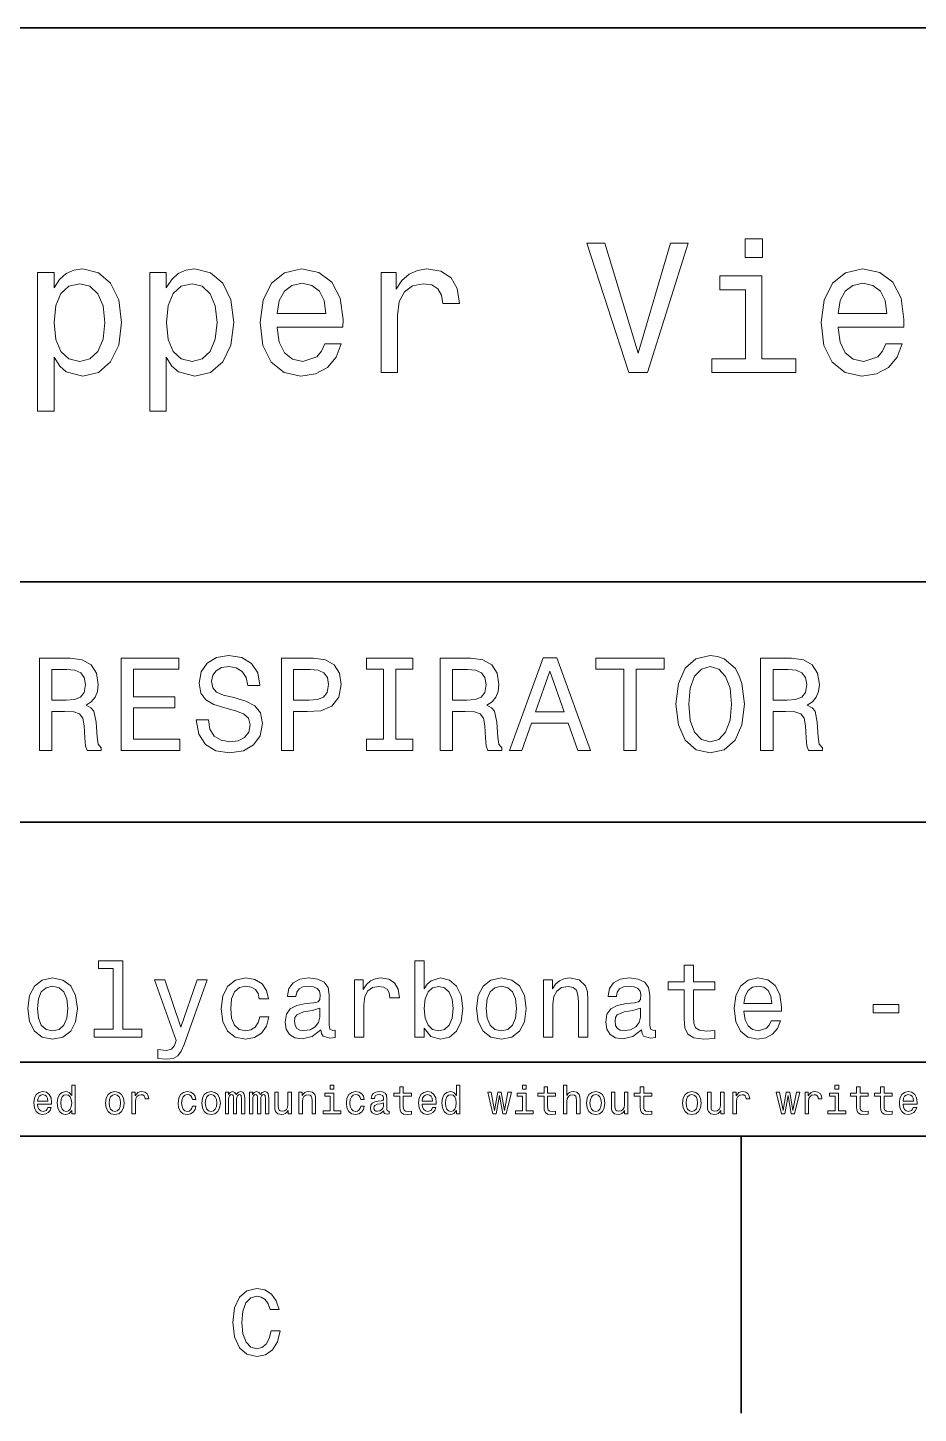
# Model space of a CAD drawing. Extents: x 0 to 841, y 0 to 594.
# Drawn here: x 696.9 to 745.1, y 5 to 80 of the extents above; entities that cross this region are included whole.
import ezdxf

# ---------------------------------------------------------------- set-up
doc = ezdxf.new("R2010")
doc.units = 0

msp = doc.modelspace()

# ---------------------------------------------------------------- linework, layer by layer
at = {"color": 7, "lineweight": 35}
for p, q in [((631, 80), (821, 80)), ((631, 50), (796, 50)), ((631, 37), (796, 37)), ((631, 24), (796, 24)), ((20, 20), (821, 20)), ((631, 20), (821, 20))]:
    msp.add_line(p, q, dxfattribs=at)
at = {"color": 7, "lineweight": 35, "ltscale": 0.375}
msp.add_line((735.5, 20), (735.5, 5), dxfattribs=at)
at = {"color": 7, "lineweight": 13}
for points in [[(731.682983, 68.343658), (729.927979, 62.382565), (728.122498, 68.343658), (727.164246, 68.343658), (729.423645, 61.333572), (730.432251, 61.333572), (732.641235, 68.343658)], [(736.65564, 68.575645), (735.71759, 68.575645), (735.71759, 67.567001), (736.65564, 67.567001)], [(698.317017, 65.912827), (698.317017, 66.75), (697.429382, 66.75), (697.429382, 59.235588), (698.317017, 59.235588), (698.317017, 62.160664), (698.6297, 61.6866), (698.982727, 61.373917), (699.8703, 61.14193), (700.71759, 61.333572), (701.383301, 61.908501), (701.817017, 62.81628), (701.978394, 64.046829), (701.817017, 65.267288), (701.383301, 66.175072), (700.71759, 66.739914), (699.8703, 66.941643), (699.386169, 66.881126), (698.972595, 66.689484), (698.619629, 66.366714)], [(704.389038, 65.912827), (704.389038, 66.75), (703.501465, 66.75), (703.501465, 59.235588), (704.389038, 59.235588), (704.389038, 62.160664), (704.701721, 61.6866), (705.054749, 61.373917), (705.942383, 61.14193), (706.789612, 61.333572), (707.455322, 61.908501), (707.889038, 62.81628), (708.050415, 64.046829), (707.889038, 65.267288), (707.455322, 66.175072), (706.789612, 66.739914), (705.942383, 66.941643), (705.458191, 66.881126), (705.044678, 66.689484), (704.69165, 66.366714)], [(710.400574, 63.78458), (713.950989, 63.78458), (713.961121, 64.198128), (713.799683, 65.35807), (713.355896, 66.225502), (712.649841, 66.75), (711.711792, 66.941643), (710.793945, 66.739914), (710.087891, 66.175072), (709.634033, 65.257202), (709.472595, 64.046829), (709.623901, 62.806194), (710.07782, 61.898415), (710.773804, 61.333572), (711.68158, 61.14193), (712.468323, 61.273052), (713.113831, 61.615993), (713.587891, 62.160664), (713.860229, 62.886887), (712.982727, 62.886887), (712.801147, 62.483429), (712.538879, 62.180836), (711.79248, 61.938759), (711.21759, 62.049709), (710.783875, 62.402737), (710.501465, 62.977665), (710.400574, 63.754322)], [(716.028809, 61.333572), (716.916443, 61.333572), (716.916443, 64.430115), (717.007202, 65.176514), (717.279541, 65.71109), (717.723328, 66.033859), (718.31842, 66.144814), (718.762268, 66.074203), (719.095093, 65.872475), (719.296814, 65.529541), (719.367432, 65.065559), (720.265137, 65.065559), (720.144104, 65.882561), (719.811218, 66.467575), (719.25647, 66.820602), (718.5, 66.941643), (717.985596, 66.860947), (717.541809, 66.659218), (717.148438, 66.316284), (716.835754, 65.852303), (716.835754, 66.75), (716.028809, 66.75)], [(740.760803, 63.78458), (744.311218, 63.78458), (744.32135, 64.198128), (744.159973, 65.35807), (743.716125, 66.225502), (743.010071, 66.75), (742.072021, 66.941643), (741.154175, 66.739914), (740.44812, 66.175072), (739.994263, 65.257202), (739.832886, 64.046829), (739.984131, 62.806194), (740.438049, 61.898415), (741.134033, 61.333572), (742.041809, 61.14193), (742.828552, 61.273052), (743.47406, 61.615993), (743.94812, 62.160664), (744.220459, 62.886887), (743.342957, 62.886887), (743.161377, 62.483429), (742.89917, 62.180836), (742.15271, 61.938759), (741.57782, 62.049709), (741.144104, 62.402737), (740.861694, 62.977665), (740.760803, 63.754322)], [(699.718994, 61.938759), (699.123901, 62.069885), (698.690186, 62.473343), (698.417847, 63.12896), (698.327087, 64.046829), (698.417847, 64.954613), (698.690186, 65.610229), (699.123901, 66.003601), (699.718994, 66.144814), (700.263672, 66.003601), (700.697388, 65.600143), (700.969727, 64.944527), (701.070618, 64.046829), (700.969727, 63.13905), (700.697388, 62.473343), (700.263672, 62.069885)], [(705.791077, 61.938759), (705.195984, 62.069885), (704.762268, 62.473343), (704.489929, 63.12896), (704.399109, 64.046829), (704.489929, 64.954613), (704.762268, 65.610229), (705.195984, 66.003601), (705.791077, 66.144814), (706.335754, 66.003601), (706.76947, 65.600143), (707.041809, 64.944527), (707.142639, 64.046829), (707.041809, 63.13905), (706.76947, 62.473343), (706.335754, 62.069885)], [(710.400574, 64.530975), (710.511536, 65.226944), (710.783875, 65.741356), (711.197388, 66.054031), (711.742065, 66.164986), (712.276672, 66.054031), (712.690186, 65.741356), (712.942383, 65.226944), (713.033142, 64.530975)], [(736.625366, 62.079971), (736.625366, 66.568443), (734.345825, 66.568443), (734.345825, 65.811958), (735.737732, 65.811958), (735.737732, 62.079971), (733.92218, 62.079971), (733.92218, 61.333572), (738.461121, 61.333572), (738.461121, 62.079971)], [(740.760803, 64.530975), (740.871765, 65.226944), (741.144104, 65.741356), (741.557617, 66.054031), (742.102295, 66.164986), (742.636902, 66.054031), (743.050415, 65.741356), (743.302612, 65.226944), (743.393372, 64.530975)], [(697.527344, 40.881123), (698.197388, 40.881123), (698.197388, 42.992073), (698.881836, 42.992073), (699.386169, 42.970459), (699.703125, 42.869595), (699.876038, 42.631844), (699.94812, 42.206772), (699.984131, 41.558357), (700.027344, 41.133286), (700.113831, 40.881123), (700.8703, 40.881123), (700.8703, 41.018009), (700.70459, 41.219738), (700.646973, 41.594379), (700.596497, 42.401295), (700.47406, 42.999279), (700.30835, 43.1866), (700.04895, 43.323486), (700.337158, 43.503601), (700.538879, 43.755764), (700.668579, 44.072765), (700.711792, 44.454609), (700.610901, 45.059795), (700.322754, 45.513687), (699.847229, 45.787464), (699.198853, 45.881123), (697.527344, 45.881123)], [(701.958191, 40.881123), (705.128235, 40.881123), (705.128235, 41.486309), (702.621033, 41.486309), (702.621033, 43.179394), (704.854431, 43.179394), (704.854431, 43.777374), (702.621033, 43.777374), (702.621033, 45.275936), (705.070557, 45.275936), (705.070557, 45.881123), (701.958191, 45.881123)], [(706.669983, 42.530979), (706.014404, 42.530979), (706.158447, 41.767288), (706.518677, 41.20533), (707.073486, 40.866714), (707.822754, 40.744236), (708.564819, 40.859509), (709.119568, 41.17651), (709.472595, 41.67363), (709.602295, 42.32925), (709.494202, 42.920029), (709.191589, 43.301872), (708.701721, 43.554031), (708.046082, 43.741352), (707.484131, 43.878242), (707.116699, 44.036743), (706.907776, 44.267288), (706.842896, 44.627522), (706.907776, 44.951729), (707.095093, 45.196686), (707.38324, 45.362389), (707.779541, 45.420029), (708.182983, 45.34798), (708.5, 45.153458), (708.708923, 44.82925), (708.809753, 44.389767), (709.465393, 44.389767), (709.465393, 44.404179), (709.350098, 45.081409), (709.011475, 45.585732), (708.478333, 45.902737), (707.757874, 46.010807), (707.109497, 45.902737), (706.605164, 45.600143), (706.280945, 45.131844), (706.16571, 44.526657), (706.259338, 43.986309), (706.533142, 43.618874), (706.965393, 43.373917), (707.556152, 43.1866), (708.139771, 43.020893), (708.579224, 42.862389), (708.845825, 42.631844), (708.939453, 42.257202), (708.853027, 41.875359), (708.629639, 41.587173), (708.291016, 41.407059), (707.851563, 41.349422), (707.361633, 41.428673), (706.987, 41.659222), (706.749268, 42.033859)], [(710.625366, 40.881123), (711.288147, 40.881123), (711.288147, 42.992073), (712.02301, 42.992073), (712.765076, 43.028095), (713.355896, 43.280258), (713.737732, 43.770172), (713.867432, 44.440201), (713.766541, 45.059795), (713.478333, 45.513687), (713.002869, 45.787464), (712.354431, 45.881123), (710.625366, 45.881123)], [(716.151245, 41.486309), (715.229065, 41.486309), (715.229065, 40.881123), (717.736267, 40.881123), (717.736267, 41.486309), (716.814087, 41.486309), (716.814087, 45.275936), (717.736267, 45.275936), (717.736267, 45.881123), (715.229065, 45.881123), (715.229065, 45.275936), (716.151245, 45.275936)], [(719.213257, 40.881123), (719.88324, 40.881123), (719.88324, 42.992073), (720.567688, 42.992073), (721.072021, 42.970459), (721.389038, 42.869595), (721.561951, 42.631844), (721.633972, 42.206772), (721.669983, 41.558357), (721.713257, 41.133286), (721.799683, 40.881123), (722.556152, 40.881123), (722.556152, 41.018009), (722.390442, 41.219738), (722.332825, 41.594379), (722.28241, 42.401295), (722.159912, 42.999279), (721.994202, 43.1866), (721.734863, 43.323486), (722.02301, 43.503601), (722.224731, 43.755764), (722.354431, 44.072765), (722.397644, 44.454609), (722.296814, 45.059795), (722.008606, 45.513687), (721.533142, 45.787464), (720.884705, 45.881123), (719.213257, 45.881123)], [(722.966858, 40.881123), (723.629639, 40.881123), (724.155579, 42.350864), (726.151245, 42.350864), (726.677185, 40.881123), (727.354431, 40.881123), (725.524475, 45.888329), (724.789612, 45.888329)], [(729.162781, 40.881123), (729.825623, 40.881123), (729.825623, 45.275936), (731.338623, 45.275936), (731.338623, 45.881123), (727.642639, 45.881123), (727.642639, 45.275936), (729.162781, 45.275936)], [(731.979797, 43.381123), (732.109497, 42.257202), (732.484131, 41.428673), (733.067688, 40.917145), (733.83136, 40.744236), (734.587891, 40.917145), (735.17865, 41.428673), (735.546082, 42.257202), (735.682983, 43.381123), (735.546082, 44.497837), (735.387573, 44.951729), (735.17865, 45.326366), (734.587891, 45.837894), (734.227661, 45.967579), (733.83136, 46.018009), (733.060486, 45.837894), (732.476929, 45.333572), (732.109497, 44.505043)], [(736.561951, 40.881123), (737.231934, 40.881123), (737.231934, 42.992073), (737.916382, 42.992073), (738.420715, 42.970459), (738.737732, 42.869595), (738.910645, 42.631844), (738.982666, 42.206772), (739.018677, 41.558357), (739.061951, 41.133286), (739.148376, 40.881123), (739.904907, 40.881123), (739.904907, 41.018009), (739.739197, 41.219738), (739.681519, 41.594379), (739.631104, 42.401295), (739.508606, 42.999279), (739.342896, 43.1866), (739.083557, 43.323486), (739.371704, 43.503601), (739.573486, 43.755764), (739.703125, 44.072765), (739.746399, 44.454609), (739.645508, 45.059795), (739.3573, 45.513687), (738.881836, 45.787464), (738.233398, 45.881123), (736.561951, 45.881123)], [(699.011475, 45.26873), (699.450989, 45.225502), (699.760803, 45.088615), (699.955322, 44.836452), (700.020142, 44.440201), (699.94812, 44.022331), (699.753601, 43.770172), (699.42218, 43.640488), (698.968262, 43.604465), (698.197388, 43.604465), (698.197388, 45.26873)], [(712.174316, 45.26873), (712.606628, 45.225502), (712.923584, 45.088615), (713.110901, 44.836452), (713.175781, 44.440201), (713.103699, 44.022331), (712.90918, 43.770172), (712.577759, 43.640488), (712.123901, 43.604465), (711.288147, 43.604465), (711.288147, 45.26873)], [(720.697388, 45.26873), (721.136841, 45.225502), (721.446655, 45.088615), (721.641174, 44.836452), (721.706055, 44.440201), (721.633972, 44.022331), (721.439453, 43.770172), (721.108032, 43.640488), (720.654175, 43.604465), (719.88324, 43.604465), (719.88324, 45.26873)], [(724.386169, 42.963257), (725.157043, 45.167866), (725.927917, 42.963257)], [(732.671448, 43.381123), (732.750671, 44.25288), (732.988464, 44.894089), (733.355896, 45.283138), (733.83136, 45.420029), (734.299683, 45.283138), (734.667114, 44.886887), (734.904846, 44.245674), (734.991333, 43.381123), (734.904846, 42.509365), (734.667114, 41.868153), (734.299683, 41.479107), (733.83136, 41.349422), (733.355896, 41.479107), (732.988464, 41.868153), (732.750671, 42.502159)], [(738.046082, 45.26873), (738.485596, 45.225502), (738.795349, 45.088615), (738.989868, 44.836452), (739.054749, 44.440201), (738.982666, 44.022331), (738.788147, 43.770172), (738.456726, 43.640488), (738.002869, 43.604465), (737.231934, 43.604465), (737.231934, 45.26873)], [(701.527405, 29.072046), (701.527405, 25.786745), (700.484131, 25.786745), (700.484131, 25.360231), (703.072083, 25.360231), (703.072083, 25.786745), (702.034607, 25.786745), (702.034607, 29.49856), (700.731995, 29.49856), (700.731995, 29.072046)], [(718.345825, 25.838617), (718.720459, 25.394814), (719.233459, 25.250721), (719.71759, 25.360231), (720.10376, 25.688761), (720.345825, 26.213257), (720.438049, 26.910664), (720.345825, 27.60807), (720.098022, 28.126802), (719.71759, 28.449568), (719.233459, 28.564842), (718.726257, 28.414986), (718.518738, 28.230549), (718.345825, 27.98271), (718.345825, 29.49856), (717.838623, 29.49856), (717.838623, 25.360231), (718.345825, 25.360231)], [(732.426514, 27.91931), (732.426514, 26.368877), (732.461121, 25.867435), (732.622498, 25.521614), (732.945251, 25.319885), (733.492798, 25.250721), (734.092224, 25.279539), (734.092224, 25.717581), (733.654175, 25.682999), (733.25647, 25.729107), (733.043213, 25.873199), (732.95105, 26.115274), (732.933716, 26.455332), (732.933716, 27.91931), (734.092224, 27.91931), (734.092224, 28.351585), (732.933716, 28.351585), (732.933716, 29.256485), (732.426514, 29.256485), (732.426514, 28.351585), (731.550415, 28.351585), (731.550415, 27.91931)], [(696.89917, 26.9049), (696.991394, 26.201731), (697.25647, 25.682999), (697.677246, 25.360231), (698.242065, 25.250721), (698.801147, 25.360231), (699.221924, 25.677235), (699.487061, 26.195967), (699.585022, 26.9049), (699.487061, 27.60807), (699.221924, 28.132565), (698.801147, 28.449568), (698.242065, 28.564842), (697.677246, 28.449568), (697.25647, 28.126802), (696.991394, 27.60807)], [(709.429382, 27.429396), (709.930847, 27.429396), (709.827087, 27.890491), (709.579285, 28.253603), (709.193115, 28.478386), (708.69165, 28.564842), (708.138367, 28.449568), (707.71759, 28.126802), (707.452454, 27.602306), (707.360229, 26.899136), (707.446716, 26.201731), (707.706055, 25.682999), (708.115295, 25.360231), (708.674377, 25.250721), (709.170044, 25.337177), (709.556213, 25.579252), (709.82135, 25.959656), (709.936584, 26.46686), (709.452454, 26.46686), (709.366028, 26.144093), (709.204651, 25.902018), (708.97406, 25.752163), (708.69165, 25.706053), (708.340088, 25.780981), (708.086487, 26.011528), (707.930847, 26.386168), (707.878967, 26.916428), (707.930847, 27.43516), (708.092224, 27.809799), (708.351624, 28.040346), (708.69165, 28.121038), (708.991394, 28.069164), (709.216125, 27.9366), (709.366028, 27.717581)], [(712.766602, 25.763689), (712.766602, 25.746399), (712.79541, 25.550432), (712.881836, 25.412104), (713.244995, 25.302595), (713.527405, 25.348703), (713.527405, 25.740635), (713.406372, 25.723343), (713.244995, 25.798271), (713.216125, 26.02882), (713.216125, 27.631124), (713.146973, 28.040346), (712.945251, 28.328531), (712.593689, 28.501442), (712.098022, 28.564842), (711.613831, 28.495678), (711.25647, 28.299713), (711.031738, 27.994238), (710.956787, 27.590778), (710.956787, 27.556196), (711.412109, 27.556196), (711.452454, 27.798271), (711.579285, 27.971182), (711.786743, 28.074928), (712.080688, 28.115274), (712.363098, 28.086456), (712.56488, 28), (712.685913, 27.850145), (712.726257, 27.642653), (712.703186, 27.400578), (712.610962, 27.279539), (712.380432, 27.221903), (711.94812, 27.175793), (711.452454, 27.072046), (711.100891, 26.887609), (710.893372, 26.599424), (710.829956, 26.172911), (710.887634, 25.792507), (711.066284, 25.510088), (711.354492, 25.331413), (711.752197, 25.268013), (712.288208, 25.38905)], [(714.587891, 25.360231), (715.095093, 25.360231), (715.095093, 27.129684), (715.146973, 27.556196), (715.302612, 27.861671), (715.556213, 28.04611), (715.89624, 28.10951), (716.149841, 28.069164), (716.340088, 27.953892), (716.455322, 27.757925), (716.495667, 27.492796), (717.008667, 27.492796), (716.939514, 27.959656), (716.749268, 28.293949), (716.432312, 28.495678), (716, 28.564842), (715.706055, 28.518732), (715.452454, 28.40346), (715.227661, 28.207493), (715.049011, 27.942364), (715.049011, 28.455332), (714.587891, 28.455332)], [(721.187317, 26.9049), (721.279541, 26.201731), (721.544678, 25.682999), (721.965454, 25.360231), (722.530273, 25.250721), (723.089355, 25.360231), (723.510071, 25.677235), (723.775208, 26.195967), (723.87323, 26.9049), (723.775208, 27.60807), (723.510071, 28.132565), (723.089355, 28.449568), (722.530273, 28.564842), (721.965454, 28.449568), (721.544678, 28.126802), (721.279541, 27.60807)], [(724.806946, 25.360231), (725.314148, 25.360231), (725.314148, 27.146975), (725.366028, 27.556196), (725.533142, 27.855909), (725.792542, 28.040346), (726.138306, 28.10951), (726.414978, 28.051874), (726.587891, 27.896254), (726.674377, 27.636889), (726.703186, 27.291067), (726.703186, 25.360231), (727.210388, 25.360231), (727.210388, 27.394814), (727.187317, 27.804035), (727.083557, 28.144093), (726.74353, 28.455332), (726.213257, 28.564842), (725.919312, 28.524496), (725.671509, 28.414986), (725.458252, 28.230549), (725.291077, 27.98271), (725.291077, 28.455332), (724.806946, 28.455332)], [(730.115295, 25.763689), (730.115295, 25.746399), (730.144104, 25.550432), (730.23053, 25.412104), (730.593689, 25.302595), (730.876099, 25.348703), (730.876099, 25.740635), (730.755066, 25.723343), (730.593689, 25.798271), (730.564819, 26.02882), (730.564819, 27.631124), (730.495667, 28.040346), (730.293945, 28.328531), (729.942383, 28.501442), (729.446716, 28.564842), (728.962524, 28.495678), (728.605225, 28.299713), (728.380432, 27.994238), (728.305481, 27.590778), (728.305481, 27.556196), (728.760803, 27.556196), (728.801147, 27.798271), (728.927979, 27.971182), (729.135437, 28.074928), (729.429382, 28.115274), (729.711792, 28.086456), (729.913574, 28), (730.034607, 27.850145), (730.074951, 27.642653), (730.05188, 27.400578), (729.959656, 27.279539), (729.729126, 27.221903), (729.296814, 27.175793), (728.801147, 27.072046), (728.449585, 26.887609), (728.242065, 26.599424), (728.178711, 26.172911), (728.236328, 25.792507), (728.414978, 25.510088), (728.703186, 25.331413), (729.100891, 25.268013), (729.636902, 25.38905)], [(735.659973, 26.760807), (737.688782, 26.760807), (737.694519, 26.99712), (737.602295, 27.659943), (737.348694, 28.155621), (736.945251, 28.455332), (736.409241, 28.564842), (735.884766, 28.449568), (735.481262, 28.126802), (735.221924, 27.602306), (735.1297, 26.910664), (735.216125, 26.201731), (735.475525, 25.682999), (735.87323, 25.360231), (736.391968, 25.250721), (736.841492, 25.325649), (737.210388, 25.521614), (737.481262, 25.832853), (737.636902, 26.247839), (737.135437, 26.247839), (737.031738, 26.017292), (736.881836, 25.844381), (736.455322, 25.706053), (736.126831, 25.769453), (735.878967, 25.971182), (735.71759, 26.299713), (735.659973, 26.743517)], [(697.417908, 26.910664), (697.469727, 27.429396), (697.631165, 27.804035), (697.890503, 28.034582), (698.242065, 28.115274), (698.587891, 28.034582), (698.84729, 27.809799), (699.008667, 27.429396), (699.066284, 26.910664), (699.008667, 26.386168), (698.84729, 26.005764), (698.587891, 25.775217), (698.242065, 25.700289), (697.890503, 25.775217), (697.631165, 26.005764), (697.469727, 26.386168)], [(706.069153, 28.455332), (705.18158, 25.907782), (704.311279, 28.455332), (703.757935, 28.455332), (704.933716, 25.187321), (704.829956, 24.899136), (704.668579, 24.703171), (704.397705, 24.639771), (703.930847, 24.697407), (703.930847, 24.207493), (704.420776, 24.161385), (704.772339, 24.207493), (705.020203, 24.351585), (705.198853, 24.599424), (705.354492, 24.962538), (706.610962, 28.455332)], [(719.919312, 26.910664), (719.861694, 26.391932), (719.706055, 26.011528), (719.458252, 25.780981), (719.146973, 25.706053), (718.806946, 25.780981), (718.559082, 26.011528), (718.403442, 26.386168), (718.351624, 26.910664), (718.403442, 27.429396), (718.559082, 27.804035), (718.806946, 28.02882), (719.146973, 28.10951), (719.458252, 28.02882), (719.706055, 27.798271), (719.861694, 27.423632)], [(721.706055, 26.910664), (721.757935, 27.429396), (721.919312, 27.804035), (722.178711, 28.034582), (722.530273, 28.115274), (722.876099, 28.034582), (723.135437, 27.809799), (723.296814, 27.429396), (723.354492, 26.910664), (723.296814, 26.386168), (723.135437, 26.005764), (722.876099, 25.775217), (722.530273, 25.700289), (722.178711, 25.775217), (721.919312, 26.005764), (721.757935, 26.386168)], [(735.659973, 27.187321), (735.723328, 27.585014), (735.878967, 27.878963), (736.115295, 28.057638), (736.426514, 28.121038), (736.731995, 28.057638), (736.968323, 27.878963), (737.112427, 27.585014), (737.164307, 27.187321)], [(742.651306, 26.680117), (744.046143, 26.680117), (744.046143, 27.135448), (742.651306, 27.135448)], [(712.708923, 26.443806), (712.639771, 26.144093), (712.455322, 25.913546), (712.178711, 25.763689), (711.838623, 25.711817), (711.619629, 25.740635), (711.463989, 25.832853), (711.366028, 25.994238), (711.337158, 26.219021), (711.360229, 26.42075), (711.452454, 26.564842), (711.82135, 26.726225), (712.288208, 26.795389), (712.708923, 26.933718)], [(730.057617, 26.443806), (729.988464, 26.144093), (729.804016, 25.913546), (729.527405, 25.763689), (729.187317, 25.711817), (728.968323, 25.740635), (728.812683, 25.832853), (728.714722, 25.994238), (728.685913, 26.219021), (728.708923, 26.42075), (728.801147, 26.564842), (729.170044, 26.726225), (729.636902, 26.795389), (730.057617, 26.933718)], [(699.275208, 21.393732), (699.275208, 21.214336), (699.465393, 21.214336), (699.465393, 22.766211), (699.277344, 22.766211), (699.277344, 22.197765), (699.132568, 22.36203), (699.043945, 22.400936), (698.942322, 22.416065), (698.758606, 22.372837), (698.615967, 22.251801), (698.52301, 22.057276), (698.490601, 21.795748), (698.52301, 21.534222), (698.615967, 21.337536), (698.758606, 21.214336), (698.942322, 21.173269), (699.043945, 21.1884), (699.134705, 21.227304)], [(713.462524, 22.766211), (713.261536, 22.766211), (713.261536, 22.550072), (713.462524, 22.550072)], [(717.033142, 22.17399), (717.033142, 21.592579), (717.046143, 21.404537), (717.106628, 21.274855), (717.227661, 21.199207), (717.432983, 21.173269), (717.657776, 21.184076), (717.657776, 21.348343), (717.49353, 21.335373), (717.34436, 21.352665), (717.264404, 21.4067), (717.229858, 21.497478), (717.223328, 21.625), (717.223328, 22.17399), (717.657776, 22.17399), (717.657776, 22.336094), (717.223328, 22.336094), (717.223328, 22.675432), (717.033142, 22.675432), (717.033142, 22.336094), (716.70459, 22.336094), (716.70459, 22.17399)], [(720.093689, 21.393732), (720.093689, 21.214336), (720.283875, 21.214336), (720.283875, 22.766211), (720.095825, 22.766211), (720.095825, 22.197765), (719.95105, 22.36203), (719.862427, 22.400936), (719.760803, 22.416065), (719.577087, 22.372837), (719.434448, 22.251801), (719.341492, 22.057276), (719.309082, 21.795748), (719.341492, 21.534222), (719.434448, 21.337536), (719.577087, 21.214336), (719.760803, 21.173269), (719.862427, 21.1884), (719.953186, 21.227304)], [(723.871765, 22.766211), (723.670776, 22.766211), (723.670776, 22.550072), (723.871765, 22.550072)], [(724.840088, 22.17399), (724.840088, 21.592579), (724.853027, 21.404537), (724.913574, 21.274855), (725.034607, 21.199207), (725.239929, 21.173269), (725.464722, 21.184076), (725.464722, 21.348343), (725.300476, 21.335373), (725.151306, 21.352665), (725.07135, 21.4067), (725.036743, 21.497478), (725.030273, 21.625), (725.030273, 22.17399), (725.464722, 22.17399), (725.464722, 22.336094), (725.030273, 22.336094), (725.030273, 22.675432), (724.840088, 22.675432), (724.840088, 22.336094), (724.511536, 22.336094), (724.511536, 22.17399)], [(725.886169, 21.214336), (726.076416, 21.214336), (726.076416, 21.884365), (726.095825, 22.037823), (726.158508, 22.150215), (726.255798, 22.219379), (726.385498, 22.245316), (726.489197, 22.223701), (726.554077, 22.165344), (726.586487, 22.068083), (726.59729, 21.9384), (726.59729, 21.214336), (726.787476, 21.214336), (726.787476, 21.977304), (726.77887, 22.130762), (726.739929, 22.258286), (726.612427, 22.375), (726.413574, 22.416065), (726.305481, 22.400936), (726.212585, 22.359869), (726.134766, 22.295029), (726.076416, 22.206411), (726.076416, 22.766211), (725.886169, 22.766211)], [(730.044678, 22.17399), (730.044678, 21.592579), (730.057678, 21.404537), (730.118164, 21.274855), (730.239258, 21.199207), (730.44458, 21.173269), (730.669312, 21.184076), (730.669312, 21.348343), (730.505066, 21.335373), (730.355957, 21.352665), (730.276001, 21.4067), (730.241394, 21.497478), (730.234924, 21.625), (730.234924, 22.17399), (730.669312, 22.17399), (730.669312, 22.336094), (730.234924, 22.336094), (730.234924, 22.675432), (730.044678, 22.675432), (730.044678, 22.336094), (729.716187, 22.336094), (729.716187, 22.17399)], [(740.786804, 22.766211), (740.585815, 22.766211), (740.585815, 22.550072), (740.786804, 22.550072)], [(741.755127, 22.17399), (741.755127, 21.592579), (741.768066, 21.404537), (741.828613, 21.274855), (741.949646, 21.199207), (742.154968, 21.173269), (742.379761, 21.184076), (742.379761, 21.348343), (742.215454, 21.335373), (742.066345, 21.352665), (741.986389, 21.4067), (741.951782, 21.497478), (741.945313, 21.625), (741.945313, 22.17399), (742.379761, 22.17399), (742.379761, 22.336094), (741.945313, 22.336094), (741.945313, 22.675432), (741.755127, 22.675432), (741.755127, 22.336094), (741.426575, 22.336094), (741.426575, 22.17399)], [(743.056274, 22.17399), (743.056274, 21.592579), (743.069214, 21.404537), (743.129761, 21.274855), (743.250793, 21.199207), (743.456116, 21.173269), (743.680908, 21.184076), (743.680908, 21.348343), (743.516602, 21.335373), (743.367493, 21.352665), (743.287537, 21.4067), (743.25293, 21.497478), (743.24646, 21.625), (743.24646, 22.17399), (743.680908, 22.17399), (743.680908, 22.336094), (743.24646, 22.336094), (743.24646, 22.675432), (743.056274, 22.675432), (743.056274, 22.336094), (742.727722, 22.336094), (742.727722, 22.17399)], [(697.427185, 21.739553), (698.187988, 21.739553), (698.190186, 21.828169), (698.155579, 22.076729), (698.060486, 22.262608), (697.90918, 22.375), (697.708191, 22.416065), (697.511475, 22.372837), (697.360229, 22.251801), (697.262939, 22.055115), (697.228333, 21.795748), (697.260803, 21.529898), (697.358032, 21.335373), (697.507202, 21.214336), (697.701721, 21.173269), (697.8703, 21.201368), (698.008606, 21.274855), (698.110229, 21.391569), (698.168579, 21.54719), (697.98053, 21.54719), (697.941589, 21.460733), (697.885437, 21.395893), (697.725464, 21.344019), (697.602295, 21.367794), (697.509338, 21.443443), (697.448853, 21.566643), (697.427185, 21.733068)], [(697.427185, 21.899494), (697.450989, 22.04863), (697.509338, 22.158861), (697.597961, 22.225864), (697.714661, 22.24964), (697.829224, 22.225864), (697.917847, 22.158861), (697.971863, 22.04863), (697.991333, 21.899494)], [(698.974731, 22.245316), (699.100098, 22.215057), (699.19519, 22.130762), (699.251404, 21.990273), (699.27301, 21.795748), (699.251404, 21.599062), (699.19519, 21.458572), (699.100098, 21.372118), (698.974731, 21.344019), (698.855896, 21.372118), (698.765137, 21.458572), (698.70459, 21.601225), (698.68512, 21.795748), (698.70459, 21.988111), (698.765137, 22.128601), (698.855896, 22.215057)], [(701.108032, 21.793587), (701.142639, 21.529898), (701.242065, 21.335373), (701.399841, 21.214336), (701.611633, 21.173269), (701.821289, 21.214336), (701.979065, 21.333212), (702.078491, 21.527737), (702.115234, 21.793587), (702.078491, 22.057276), (701.979065, 22.253962), (701.821289, 22.372837), (701.611633, 22.416065), (701.399841, 22.372837), (701.242065, 22.251801), (701.142639, 22.057276)], [(701.302551, 21.795748), (701.322021, 21.990273), (701.382568, 22.130762), (701.479797, 22.217218), (701.611633, 22.247478), (701.741333, 22.217218), (701.838623, 22.132925), (701.899109, 21.990273), (701.920715, 21.795748), (701.899109, 21.599062), (701.838623, 21.456411), (701.741333, 21.369955), (701.611633, 21.341858), (701.479797, 21.369955), (701.382568, 21.456411), (701.322021, 21.599062)], [(702.536743, 21.214336), (702.726929, 21.214336), (702.726929, 21.877882), (702.746399, 22.037823), (702.804749, 22.152376), (702.899841, 22.22154), (703.027344, 22.245316), (703.122437, 22.230186), (703.193787, 22.186958), (703.237, 22.113472), (703.252136, 22.014048), (703.444519, 22.014048), (703.418579, 22.189121), (703.347229, 22.31448), (703.228394, 22.390129), (703.066284, 22.416065), (702.956055, 22.398775), (702.860962, 22.355547), (702.776611, 22.282061), (702.709656, 22.182636), (702.709656, 22.375), (702.536743, 22.375)], [(705.806885, 21.990273), (705.994934, 21.990273), (705.956055, 22.163183), (705.863098, 22.299351), (705.718262, 22.383644), (705.530273, 22.416065), (705.322754, 22.372837), (705.164978, 22.251801), (705.065552, 22.055115), (705.030945, 21.791426), (705.063354, 21.529898), (705.160645, 21.335373), (705.314087, 21.214336), (705.523743, 21.173269), (705.709656, 21.20569), (705.854431, 21.296469), (705.953857, 21.439119), (705.997131, 21.629322), (705.815552, 21.629322), (705.783142, 21.508284), (705.722595, 21.417507), (705.636169, 21.361311), (705.530273, 21.344019), (705.398376, 21.372118), (705.303284, 21.458572), (705.244934, 21.599062), (705.225464, 21.797911), (705.244934, 21.992434), (705.305481, 22.132925), (705.40271, 22.219379), (705.530273, 22.24964), (705.642639, 22.230186), (705.726929, 22.180475), (705.783142, 22.098343)], [(706.312683, 21.793587), (706.347229, 21.529898), (706.446655, 21.335373), (706.604431, 21.214336), (706.816284, 21.173269), (707.02594, 21.214336), (707.183716, 21.333212), (707.283142, 21.527737), (707.319885, 21.793587), (707.283142, 22.057276), (707.183716, 22.253962), (707.02594, 22.372837), (706.816284, 22.416065), (706.604431, 22.372837), (706.446655, 22.251801), (706.347229, 22.057276)], [(706.507202, 21.795748), (706.526672, 21.990273), (706.587158, 22.130762), (706.684448, 22.217218), (706.816284, 22.247478), (706.945923, 22.217218), (707.043213, 22.132925), (707.10376, 21.990273), (707.125366, 21.795748), (707.10376, 21.599062), (707.043213, 21.456411), (706.945923, 21.369955), (706.816284, 21.341858), (706.684448, 21.369955), (706.587158, 21.456411), (706.526672, 21.599062)], [(707.59436, 21.214336), (707.76947, 21.214336), (707.76947, 21.990273), (707.780273, 22.106987), (707.812683, 22.191282), (707.862366, 22.240993), (707.927246, 22.260447), (707.979126, 22.243155), (708.013672, 22.199926), (708.030945, 22.12644), (708.037476, 22.029179), (708.037476, 21.214336), (708.201721, 21.214336), (708.201721, 21.990273), (708.212524, 22.104826), (708.244934, 22.189121), (708.296814, 22.240993), (708.361694, 22.260447), (708.413513, 22.243155), (708.44812, 22.199926), (708.469727, 22.029179), (708.469727, 21.214336), (708.644775, 21.214336), (708.644775, 22.016211), (708.633972, 22.182636), (708.599426, 22.310158), (708.530273, 22.387968), (708.417847, 22.416065), (708.286011, 22.372837), (708.184448, 22.247478), (708.104492, 22.370676), (707.970459, 22.416065), (707.847229, 22.372837), (707.762939, 22.251801), (707.762939, 22.375), (707.59436, 22.375)], [(708.895508, 21.214336), (709.070618, 21.214336), (709.070618, 21.990273), (709.081421, 22.106987), (709.113831, 22.191282), (709.163513, 22.240993), (709.228394, 22.260447), (709.280273, 22.243155), (709.314819, 22.199926), (709.332153, 22.12644), (709.338623, 22.029179), (709.338623, 21.214336), (709.502869, 21.214336), (709.502869, 21.990273), (709.513672, 22.104826), (709.546082, 22.189121), (709.597961, 22.240993), (709.662842, 22.260447), (709.714722, 22.243155), (709.749268, 22.199926), (709.770874, 22.029179), (709.770874, 21.214336), (709.945984, 21.214336), (709.945984, 22.016211), (709.935181, 22.182636), (709.900574, 22.310158), (709.831421, 22.387968), (709.718994, 22.416065), (709.587158, 22.372837), (709.485596, 22.247478), (709.40564, 22.370676), (709.271606, 22.416065), (709.148438, 22.372837), (709.064087, 22.251801), (709.064087, 22.375), (708.895508, 22.375)], [(711.167114, 22.375), (710.976929, 22.375), (710.976929, 21.704971), (710.955322, 21.549351), (710.892639, 21.436958), (710.79541, 21.367794), (710.667847, 21.34618), (710.566284, 21.363472), (710.501465, 21.415344), (710.464722, 21.503962), (710.456055, 21.629322), (710.456055, 22.375), (710.265869, 22.375), (710.265869, 21.61203), (710.272339, 21.458572), (710.313416, 21.331051), (710.438782, 21.214336), (710.639771, 21.173269), (710.747803, 21.1884), (710.840759, 21.227304), (710.920776, 21.294308), (710.985596, 21.391569), (710.985596, 21.214336), (711.167114, 21.214336)], [(711.573486, 21.214336), (711.763672, 21.214336), (711.763672, 21.884365), (711.783142, 22.037823), (711.845825, 22.150215), (711.943115, 22.219379), (712.072754, 22.245316), (712.176514, 22.223701), (712.241333, 22.165344), (712.273804, 22.068083), (712.284607, 21.9384), (712.284607, 21.214336), (712.474792, 21.214336), (712.474792, 21.977304), (712.466125, 22.130762), (712.427246, 22.258286), (712.299683, 22.375), (712.10083, 22.416065), (711.990601, 22.400936), (711.897705, 22.359869), (711.817749, 22.290705), (711.755066, 22.197765), (711.755066, 22.375), (711.573486, 22.375)], [(713.456055, 21.374279), (713.456055, 22.336094), (712.96759, 22.336094), (712.96759, 22.17399), (713.265869, 22.17399), (713.265869, 21.374279), (712.876831, 21.374279), (712.876831, 21.214336), (713.849426, 21.214336), (713.849426, 21.374279)], [(714.914978, 21.990273), (715.103027, 21.990273), (715.064148, 22.163183), (714.971191, 22.299351), (714.826355, 22.383644), (714.638306, 22.416065), (714.430847, 22.372837), (714.273071, 22.251801), (714.173645, 22.055115), (714.139038, 21.791426), (714.171448, 21.529898), (714.268738, 21.335373), (714.42218, 21.214336), (714.631836, 21.173269), (714.817749, 21.20569), (714.962524, 21.296469), (715.061951, 21.439119), (715.105225, 21.629322), (714.923645, 21.629322), (714.891235, 21.508284), (714.830688, 21.417507), (714.744263, 21.361311), (714.638306, 21.344019), (714.50647, 21.372118), (714.411377, 21.458572), (714.353027, 21.599062), (714.333557, 21.797911), (714.353027, 21.992434), (714.413574, 22.132925), (714.510803, 22.219379), (714.638306, 22.24964), (714.750732, 22.230186), (714.835022, 22.180475), (714.891235, 22.098343)], [(716.166443, 21.365633), (716.166443, 21.35915), (716.177246, 21.285662), (716.209656, 21.233789), (716.345825, 21.192722), (716.451721, 21.210014), (716.451721, 21.356987), (716.406372, 21.350504), (716.345825, 21.378601), (716.335022, 21.465057), (716.335022, 22.065922), (716.309082, 22.219379), (716.233459, 22.32745), (716.101563, 22.39229), (715.91571, 22.416065), (715.734131, 22.390129), (715.600159, 22.316643), (715.515869, 22.202089), (715.487732, 22.050793), (715.487732, 22.037823), (715.658508, 22.037823), (715.673645, 22.128601), (715.721191, 22.193443), (715.799011, 22.232347), (715.909241, 22.247478), (716.015137, 22.236671), (716.090759, 22.20425), (716.136169, 22.148054), (716.151306, 22.070244), (716.142639, 21.979465), (716.108093, 21.934076), (716.021606, 21.912464), (715.859497, 21.895172), (715.673645, 21.856268), (715.541809, 21.787104), (715.463989, 21.679033), (715.440186, 21.519091), (715.461792, 21.37644), (715.528809, 21.270533), (715.636902, 21.203529), (715.786011, 21.179754), (715.987061, 21.225143)], [(716.144836, 21.620676), (716.118896, 21.508284), (716.049744, 21.421829), (715.945984, 21.365633), (715.818481, 21.34618), (715.736328, 21.356987), (715.677979, 21.391569), (715.641235, 21.452089), (715.630432, 21.536383), (715.639038, 21.61203), (715.673645, 21.666065), (715.811951, 21.726583), (715.987061, 21.752522), (716.144836, 21.804394)], [(718.245667, 21.739553), (719.00647, 21.739553), (719.008667, 21.828169), (718.97406, 22.076729), (718.878967, 22.262608), (718.727661, 22.375), (718.526672, 22.416065), (718.329956, 22.372837), (718.178711, 22.251801), (718.081421, 22.055115), (718.046814, 21.795748), (718.079285, 21.529898), (718.176514, 21.335373), (718.325684, 21.214336), (718.520203, 21.173269), (718.688782, 21.201368), (718.827087, 21.274855), (718.928711, 21.391569), (718.987061, 21.54719), (718.799011, 21.54719), (718.760071, 21.460733), (718.703918, 21.395893), (718.543945, 21.344019), (718.420776, 21.367794), (718.32782, 21.443443), (718.267334, 21.566643), (718.245667, 21.733068)], [(718.245667, 21.899494), (718.26947, 22.04863), (718.32782, 22.158861), (718.416443, 22.225864), (718.533142, 22.24964), (718.647705, 22.225864), (718.736328, 22.158861), (718.790344, 22.04863), (718.809814, 21.899494)], [(719.793213, 22.245316), (719.918579, 22.215057), (720.013672, 22.130762), (720.069885, 21.990273), (720.091492, 21.795748), (720.069885, 21.599062), (720.013672, 21.458572), (719.918579, 21.372118), (719.793213, 21.344019), (719.674377, 21.372118), (719.583618, 21.458572), (719.523071, 21.601225), (719.503601, 21.795748), (719.523071, 21.988111), (719.583618, 22.128601), (719.674377, 22.215057)], [(722.257202, 21.214336), (722.430115, 22.199926), (722.603027, 21.214336), (722.784607, 21.214336), (723.069885, 22.375), (722.886169, 22.375), (722.693848, 21.389408), (722.523071, 22.375), (722.335022, 22.375), (722.164307, 21.389408), (721.971924, 22.375), (721.790344, 22.375), (722.075684, 21.214336)], [(723.865295, 21.374279), (723.865295, 22.336094), (723.376831, 22.336094), (723.376831, 22.17399), (723.67511, 22.17399), (723.67511, 21.374279), (723.286011, 21.374279), (723.286011, 21.214336), (724.258667, 21.214336), (724.258667, 21.374279)], [(727.131165, 21.793587), (727.16571, 21.529898), (727.265137, 21.335373), (727.422913, 21.214336), (727.634766, 21.173269), (727.844421, 21.214336), (728.002197, 21.333212), (728.101624, 21.527737), (728.138367, 21.793587), (728.101624, 22.057276), (728.002197, 22.253962), (727.844421, 22.372837), (727.634766, 22.416065), (727.422913, 22.372837), (727.265137, 22.251801), (727.16571, 22.057276)], [(727.325684, 21.795748), (727.345154, 21.990273), (727.40564, 22.130762), (727.50293, 22.217218), (727.634766, 22.247478), (727.764404, 22.217218), (727.861694, 22.132925), (727.922241, 21.990273), (727.943848, 21.795748), (727.922241, 21.599062), (727.861694, 21.456411), (727.764404, 21.369955), (727.634766, 21.341858), (727.50293, 21.369955), (727.40564, 21.456411), (727.345154, 21.599062)], [(729.383301, 22.375), (729.193115, 22.375), (729.193115, 21.704971), (729.171509, 21.549351), (729.108826, 21.436958), (729.011536, 21.367794), (728.884033, 21.34618), (728.782471, 21.363472), (728.71759, 21.415344), (728.680847, 21.503962), (728.672241, 21.629322), (728.672241, 22.375), (728.481995, 22.375), (728.481995, 21.61203), (728.488525, 21.458572), (728.529541, 21.331051), (728.654907, 21.214336), (728.855957, 21.173269), (728.963989, 21.1884), (729.056946, 21.227304), (729.136902, 21.294308), (729.201782, 21.391569), (729.201782, 21.214336), (729.383301, 21.214336)], [(732.335754, 21.793587), (732.370361, 21.529898), (732.469788, 21.335373), (732.627563, 21.214336), (732.839355, 21.173269), (733.049011, 21.214336), (733.206787, 21.333212), (733.306213, 21.527737), (733.342957, 21.793587), (733.306213, 22.057276), (733.206787, 22.253962), (733.049011, 22.372837), (732.839355, 22.416065), (732.627563, 22.372837), (732.469788, 22.251801), (732.370361, 22.057276)], [(732.530273, 21.795748), (732.549744, 21.990273), (732.610291, 22.130762), (732.70752, 22.217218), (732.839355, 22.247478), (732.969055, 22.217218), (733.066345, 22.132925), (733.126831, 21.990273), (733.148438, 21.795748), (733.126831, 21.599062), (733.066345, 21.456411), (732.969055, 21.369955), (732.839355, 21.341858), (732.70752, 21.369955), (732.610291, 21.456411), (732.549744, 21.599062)], [(734.587952, 22.375), (734.397705, 22.375), (734.397705, 21.704971), (734.376099, 21.549351), (734.313416, 21.436958), (734.216187, 21.367794), (734.088623, 21.34618), (733.987061, 21.363472), (733.922241, 21.415344), (733.885498, 21.503962), (733.876831, 21.629322), (733.876831, 22.375), (733.686646, 22.375), (733.686646, 21.61203), (733.693115, 21.458572), (733.734192, 21.331051), (733.859558, 21.214336), (734.060547, 21.173269), (734.16864, 21.1884), (734.261597, 21.227304), (734.341553, 21.294308), (734.406372, 21.391569), (734.406372, 21.214336), (734.587952, 21.214336)], [(735.065613, 21.214336), (735.255798, 21.214336), (735.255798, 21.877882), (735.275269, 22.037823), (735.333618, 22.152376), (735.428711, 22.22154), (735.556213, 22.245316), (735.651367, 22.230186), (735.722656, 22.186958), (735.765869, 22.113472), (735.781006, 22.014048), (735.973389, 22.014048), (735.947449, 22.189121), (735.876099, 22.31448), (735.757263, 22.390129), (735.595154, 22.416065), (735.484924, 22.398775), (735.389832, 22.355547), (735.305542, 22.282061), (735.238525, 22.182636), (735.238525, 22.375), (735.065613, 22.375)], [(737.871094, 21.214336), (738.044006, 22.199926), (738.216919, 21.214336), (738.398438, 21.214336), (738.683777, 22.375), (738.500061, 22.375), (738.307678, 21.389408), (738.136963, 22.375), (737.948914, 22.375), (737.778137, 21.389408), (737.585754, 22.375), (737.404236, 22.375), (737.689514, 21.214336)], [(738.969055, 21.214336), (739.159302, 21.214336), (739.159302, 21.877882), (739.178711, 22.037823), (739.237061, 22.152376), (739.332153, 22.22154), (739.459717, 22.245316), (739.55481, 22.230186), (739.626099, 22.186958), (739.669373, 22.113472), (739.684509, 22.014048), (739.876831, 22.014048), (739.850891, 22.189121), (739.779602, 22.31448), (739.660706, 22.390129), (739.498596, 22.416065), (739.388367, 22.398775), (739.293274, 22.355547), (739.208984, 22.282061), (739.141968, 22.182636), (739.141968, 22.375), (738.969055, 22.375)], [(740.780334, 21.374279), (740.780334, 22.336094), (740.29187, 22.336094), (740.29187, 22.17399), (740.590088, 22.17399), (740.590088, 21.374279), (740.20105, 21.374279), (740.20105, 21.214336), (741.173706, 21.214336), (741.173706, 21.374279)], [(744.268799, 21.739553), (745.029602, 21.739553), (745.031738, 21.828169), (744.997192, 22.076729), (744.9021, 22.262608), (744.750793, 22.375), (744.549744, 22.416065), (744.353088, 22.372837), (744.201782, 22.251801), (744.104492, 22.055115), (744.069946, 21.795748), (744.102356, 21.529898), (744.199646, 21.335373), (744.348755, 21.214336), (744.543274, 21.173269), (744.711853, 21.201368), (744.85022, 21.274855), (744.951782, 21.391569), (745.010132, 21.54719), (744.822083, 21.54719), (744.783203, 21.460733), (744.72699, 21.395893), (744.567078, 21.344019), (744.443848, 21.367794), (744.350952, 21.443443), (744.290405, 21.566643), (744.268799, 21.733068)], [(744.268799, 21.899494), (744.292542, 22.04863), (744.350952, 22.158861), (744.439514, 22.225864), (744.556274, 22.24964), (744.670776, 22.225864), (744.759399, 22.158861), (744.813477, 22.04863), (744.832886, 21.899494)], [(710.067017, 9.467939), (709.966125, 9.044308), (709.799744, 8.741714), (709.567749, 8.555115), (709.29541, 8.494596), (708.96759, 8.585374), (708.710388, 8.857708), (708.53894, 9.301513), (708.483459, 9.916786), (708.53894, 10.527017), (708.705322, 10.975864), (708.962524, 11.248199), (709.29541, 11.34402), (709.537476, 11.293588), (709.744263, 11.152377), (709.90564, 10.925432), (710.016602, 10.612752), (710.495667, 10.612752), (710.34436, 11.091858), (710.082153, 11.45497), (709.72406, 11.681916), (709.29541, 11.762608), (708.760803, 11.636527), (708.352295, 11.283501), (708.090088, 10.703529), (707.999268, 9.916786), (708.090088, 9.130043), (708.352295, 8.550072), (708.760803, 8.192002), (709.29541, 8.070965), (709.764404, 8.166786), (710.142639, 8.434077), (710.409973, 8.872838), (710.551147, 9.467939)]]:
    msp.add_lwpolyline(points, close=True, dxfattribs=at)

doc.saveas('drawing.dxf')
